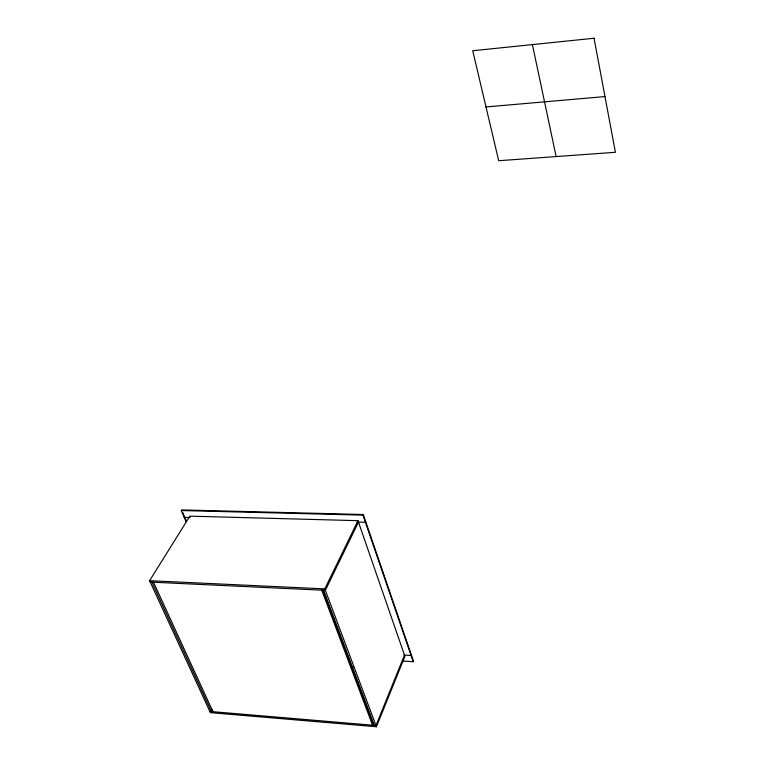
<?xml version="1.0" encoding="UTF-8"?>
<svg xmlns="http://www.w3.org/2000/svg" width="765" height="765" viewBox="0 0 765 765"><rect width="100%" height="100%" fill="white"/><g stroke="black" fill="none" stroke-linecap="round" stroke-linejoin="round"><path stroke-width="1.15" d="M402.524 661.027L413.186 661.725L413.454 661.056L363.27 514.491L181.659 509.92L181.267 510.532L186.077 521.711M411.321 654.85L411.054 655.519L403.93 655.06M376.437 726.75L404.915 656.341L357.982 520.678L189.873 516.145L149.586 580.692L210.394 712.645L376.437 726.75L324.8 588.887L357.982 520.678M404.484 655.098L375.969 725.488L209.84 711.44M365.718 521.644L365.412 522.285L357.064 522.065M413.186 661.725L362.954 515.141L363.27 514.491M358.479 522.103L325.345 590.341L150.227 582.079M212.498 709.451L211.389 711.565L151.862 582.155M184.575 516.719L184.193 517.331L190.15 517.494M485.995 106.947L604.981 96.581M181.267 510.532L362.954 515.141M149.586 580.692L324.8 588.887M351.106 666.745L353.487 666.908M153.497 582.232L212.947 711.699M182.912 512.837L184.155 515.744M185.044 517.809L186.459 521.099M323.538 590.255L374.257 725.344M322.859 589.844L373.157 723.728L372.555 725.201L321.73 590.169M532.402 44.6L556.136 156.567M594.061 38.25L472.722 50.739L498.694 160.717L615.414 152.292L594.061 38.25"/></g></svg>
